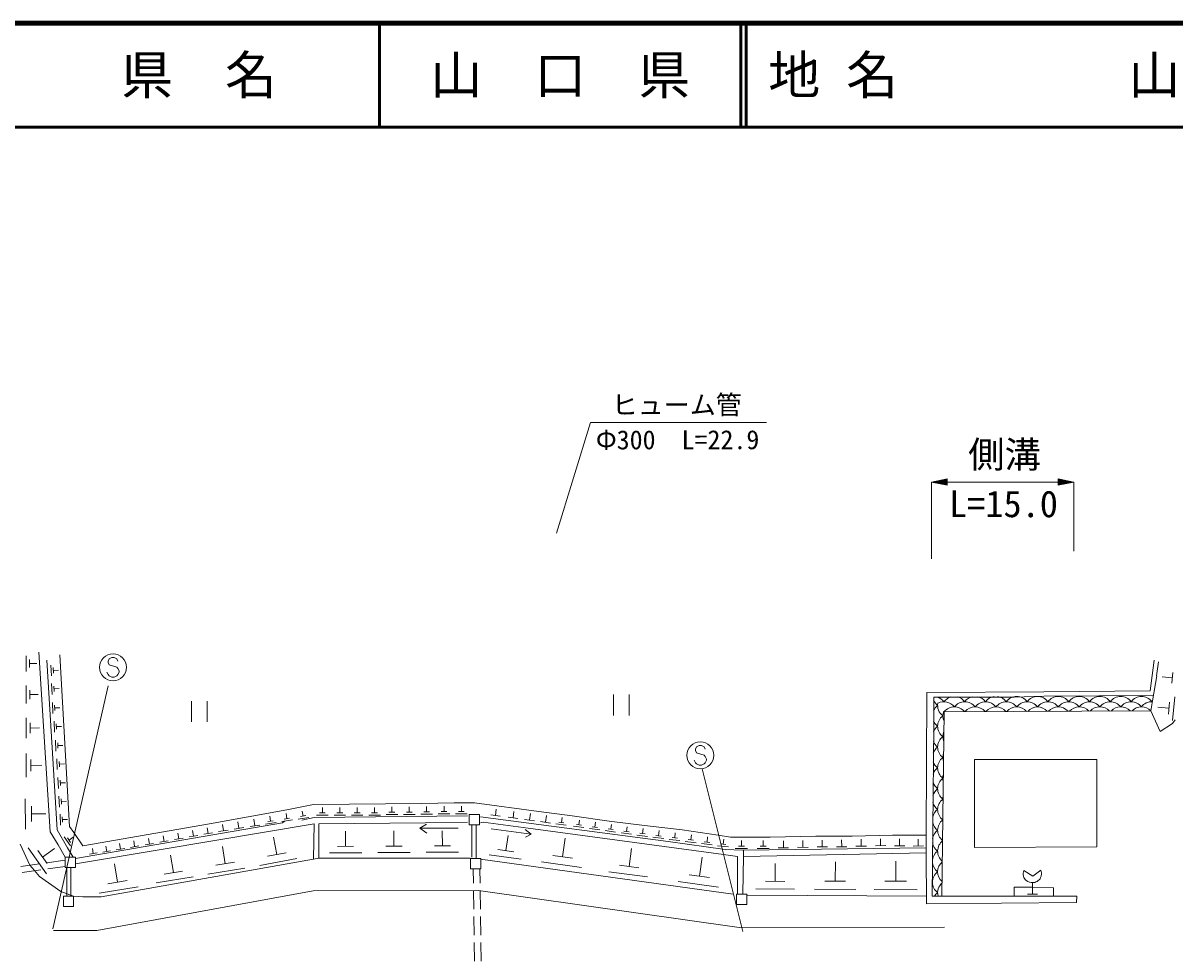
# Model space of a CAD drawing. Units: millimetres, scale not verified. Extents: x 40000 to 680000, y 20000 to 380000.
# Drawn here: x 298700 to 409501, y 290384 to 380000 of the extents above; entities that cross this region are included whole.
import ezdxf
from ezdxf.enums import TextEntityAlignment as Align

# ---------------------------------------------------------------- set-up
doc = ezdxf.new("R2010")
doc.units = ezdxf.units.MM
doc.header["$LTSCALE"] = 1000
for name, color, linetype, lineweight in [('M-BGD', 7, 'Continuous', 13), ('M-STR-HTXT', 7, 'Continuous', 13), ('M-STR-STRC', 7, 'Continuous', 13), ('M-STR-STRD', 7, 'Continuous', 13), ('M-TTL', 2, 'Continuous', 140), ('M-TTL-LINE', 7, 'Continuous', 50)]:
    doc.layers.add(name, color=color, linetype=linetype, lineweight=lineweight)
doc.layers.add('M-TTL-TXT', color=7, linetype='Continuous')
doc.styles.add('ＭＳ ゴシック', font='')
doc.styles.get('ＭＳ ゴシック').set_extended_font_data('MS Gothic')

msp = doc.modelspace()

# ---------------------------------------------------------------- linework, layer by layer
at = {"layer": 'M-BGD'}
for p, q in [((299007, 317648), (299004, 319165)), ((300212, 319504), (301313, 302232)), ((302244, 319250), (303175, 302740)), ((299309, 318028), (299308, 318786)), ((299309, 318407), (300016, 318409)), ((300974, 318742), (301990, 302401)), ((301424, 317219), (301385, 318265)), ((301624, 317488), (301604, 318012)), ((407117, 315768), (407485, 318742)), ((407739, 317218), (407908, 318573)), ((301614, 317750), (302102, 317769)), ((407742, 317236), (407345, 314811)), ((409235, 317029), (408272, 317117)), ((409283, 317546), (409188, 316513)), ((299005, 314553), (299001, 316283)), ((299350, 314987), (299348, 315852)), ((301490, 315443), (301451, 316490)), ((301690, 315713), (301670, 316236)), ((301680, 315974), (302169, 315993)), ((299349, 315419), (300156, 315421)), ((314914, 314795), (314914, 312795)), ((316414, 312795), (316414, 314795)), ((355509, 315424), (355509, 313424)), ((357009, 313424), (357009, 315424)), ((385641, 315609), (385556, 301893)), ((396901, 315694), (385641, 315609)), ((386318, 312392), (386292, 315186)), ((386292, 315186), (394023, 315186)), ((394023, 315186), (396901, 315271)), ((396901, 315694), (407117, 315768)), ((396901, 315271), (407431, 315338)), ((407345, 314811), (407177, 313857)), ((408974, 314684), (408868, 313537)), ((409485, 315216), (409275, 312921)), ((301559, 313612), (301520, 314659)), ((301758, 313882), (301739, 314405)), ((301749, 314143), (302237, 314162)), ((387301, 313775), (387080, 296051)), ((407177, 313857), (387301, 313775)), ((407177, 313857), (408077, 311884)), ((408921, 314111), (407850, 314208)), ((299001, 311238), (298997, 313179)), ((299388, 311724), (299386, 312695)), ((301720, 311816), (301681, 312863)), ((301920, 312086), (301900, 312609)), ((408077, 311884), (409263, 312646)), ((409263, 312646), (409517, 312985)), ((299387, 312209), (300293, 312212)), ((301910, 312347), (302399, 312366)), ((386153, 296047), (386318, 312392)), ((301859, 309992), (301820, 311038)), ((302058, 310261), (302039, 310784)), ((302049, 310523), (302537, 310541)), ((299008, 307473), (298993, 309752)), ((299460, 308046), (299453, 309185)), ((301996, 308203), (301957, 309250)), ((390213, 309175), (390213, 300708)), ((401981, 309175), (390213, 309175)), ((401981, 300793), (401981, 309175)), ((299456, 308615), (300520, 308623)), ((302195, 308472), (302176, 308996)), ((302186, 308734), (302674, 308753)), ((302096, 306397), (302057, 307443)), ((302296, 306666), (302276, 307190)), ((302286, 306928), (302775, 306947)), ((298935, 302476), (298915, 305406)), ((302196, 304611), (302157, 305657)), ((302396, 304880), (302376, 305404)), ((302386, 305142), (302874, 305161)), ((324088, 304349), (326628, 304857)), ((326628, 304857), (337042, 304941)), ((337042, 304941), (340175, 305026)), ((340175, 305026), (342122, 305026)), ((340863, 304184), (340861, 304703)), ((342122, 305026), (348303, 304179)), ((299516, 303213), (299506, 304677)), ((299511, 303945), (300878, 303955)), ((302296, 302869), (302257, 303916)), ((302496, 303139), (302476, 303662)), ((316637, 302994), (324088, 304349)), ((322501, 303247), (322428, 303728)), ((324069, 303493), (323996, 303974)), ((326183, 303611), (325152, 303455)), ((325894, 303779), (325379, 303701)), ((325636, 303740), (325563, 304221)), ((326713, 303587), (341445, 303756)), ((328053, 303819), (326940, 303815)), ((327774, 304041), (327217, 304039)), ((327496, 304040), (327494, 304559)), ((329729, 303830), (328616, 303827)), ((329450, 304052), (328894, 304050)), ((329172, 304051), (329170, 304571)), ((331399, 303836), (330286, 303832)), ((331120, 304057), (330563, 304056)), ((330841, 304057), (330839, 304576)), ((333068, 303838), (331955, 303834)), ((332789, 304059), (332233, 304057)), ((332511, 304058), (332509, 304578)), ((334736, 303883), (333623, 303879)), ((334457, 304104), (333900, 304103)), ((334179, 304103), (334177, 304623)), ((336405, 303900), (335292, 303896)), ((336126, 304122), (335570, 304120)), ((335848, 304121), (335846, 304640)), ((338075, 303917), (336962, 303914)), ((337796, 304139), (337239, 304137)), ((337517, 304138), (337515, 304658)), ((339751, 303949), (338638, 303946)), ((339472, 304171), (338916, 304169)), ((339194, 304170), (339192, 304689)), ((341421, 303963), (340308, 303959)), ((341142, 304185), (340585, 304183)), ((342715, 303671), (360749, 301301)), ((344596, 303741), (343686, 303867)), ((344141, 303804), (344224, 304411)), ((346286, 303507), (345376, 303633)), ((345831, 303570), (345915, 304177)), ((347411, 303351), (347500, 304002)), ((348303, 304179), (351520, 303756)), ((348946, 303138), (349036, 303789)), ((351520, 303756), (355076, 303248)), ((302486, 303400), (302974, 303419)), ((303175, 302740), (303599, 302147)), ((303736, 299648), (323665, 303079)), ((304445, 300877), (316637, 302994)), ((311981, 300539), (326713, 302994)), ((316509, 302067), (316426, 302614)), ((317967, 302324), (317875, 302926)), ((319942, 302632), (318998, 302489)), ((319470, 302561), (319375, 303190)), ((321481, 302872), (320537, 302729)), ((321009, 302800), (320913, 303430)), ((323048, 303118), (322017, 302962)), ((322759, 303286), (322244, 303208)), ((324616, 303365), (323585, 303209)), ((323665, 303079), (323834, 303248)), ((324327, 303532), (323811, 303454)), ((325527, 303333), (326713, 303587)), ((326713, 302994), (326628, 299607)), ((327136, 302994), (337381, 303079)), ((327136, 299692), (327136, 302994)), ((336869, 302582), (337512, 302948)), ((336869, 302582), (340551, 302568)), ((336869, 302582), (337526, 302112)), ((337381, 303079), (341445, 303163)), ((341868, 302825), (341868, 299777)), ((342291, 302825), (342291, 299692)), ((342715, 303079), (342969, 303163)), ((342969, 303163), (347287, 302571)), ((343736, 302497), (347590, 302007)), ((347899, 303283), (346923, 303419)), ((347287, 302571), (366083, 300031)), ((349435, 303070), (348458, 303206)), ((350952, 302860), (349960, 302998)), ((350731, 303093), (350235, 303162)), ((350483, 303127), (350547, 303590)), ((352638, 302626), (351646, 302764)), ((352418, 302859), (351922, 302928)), ((352170, 302894), (352234, 303357)), ((354168, 302414), (353176, 302552)), ((353947, 302647), (353451, 302716)), ((353699, 302682), (353763, 303145)), ((355473, 302436), (354978, 302504)), ((355076, 303248), (358463, 302825)), ((355225, 302470), (355289, 302933)), ((356753, 302258), (356817, 302721)), ((358278, 302057), (358334, 302544)), ((358463, 302825), (362103, 302401)), ((301313, 302232), (302075, 300962)), ((301990, 302401), (302968, 300695)), ((303250, 300864), (302641, 301750)), ((303275, 301207), (302970, 301650)), ((303123, 301429), (303536, 301714)), ((303599, 302147), (304445, 300877)), ((310850, 301052), (310761, 301598)), ((312265, 301306), (312176, 301852)), ((314089, 301626), (313270, 301494)), ((313679, 301560), (313591, 302106)), ((315504, 301880), (314684, 301748)), ((315094, 301814), (315005, 302360)), ((316919, 302130), (316098, 302005)), ((318418, 302392), (317515, 302255)), ((323114, 300049), (322797, 301707)), ((329719, 300832), (329710, 302282)), ((334380, 300858), (334371, 302308)), ((339041, 300884), (339031, 302334)), ((345151, 300423), (345353, 301859)), ((347590, 302007), (347010, 302435)), ((347590, 302007), (347043, 301707)), ((350601, 299818), (350853, 301602)), ((355694, 302203), (354702, 302340)), ((357222, 301991), (356230, 302129)), ((357001, 302224), (356505, 302293)), ((358775, 301788), (357732, 301909)), ((358538, 302027), (358017, 302087)), ((360328, 301584), (359285, 301705)), ((360092, 301823), (359570, 301884)), ((359831, 301853), (359887, 302340)), ((361882, 301381), (360839, 301502)), ((361645, 301620), (361124, 301680)), ((361384, 301650), (361440, 302137)), ((362103, 302401), (365575, 301893)), ((363198, 301416), (362677, 301477)), ((362938, 301447), (362994, 301933)), ((364491, 301243), (364547, 301730)), ((365575, 301893), (366760, 301724)), ((366044, 301040), (366100, 301527)), ((366760, 301724), (370570, 301724)), ((367798, 300861), (367800, 301404)), ((369891, 300848), (369893, 301392)), ((370570, 301724), (374973, 301809)), ((373707, 300733), (373710, 301398)), ((374973, 301809), (378444, 301809)), ((375576, 300773), (375579, 301438)), ((377449, 300788), (377437, 301452)), ((378444, 301809), (382339, 301893)), ((379317, 300839), (379305, 301504)), ((381186, 300891), (381180, 301555)), ((382339, 301893), (385556, 301893)), ((383016, 300873), (383011, 301537)), ((384812, 300861), (384807, 301525)), ((385556, 301893), (385556, 300200)), ((298434, 301047), (299365, 299015)), ((300961, 298193), (299178, 300691)), ((301015, 299174), (300124, 300423)), ((300569, 299798), (301734, 300631)), ((302075, 300962), (302752, 299777)), ((302968, 300695), (303515, 299786)), ((303736, 299145), (311981, 300539)), ((305455, 300130), (305375, 300624)), ((307116, 300399), (306375, 300279)), ((306746, 300339), (306665, 300833)), ((308480, 300619), (307661, 300486)), ((308070, 300553), (307982, 301099)), ((309845, 300865), (309026, 300732)), ((309435, 300798), (309346, 301344)), ((311259, 301118), (310440, 300986)), ((312674, 301372), (311855, 301240)), ((318148, 299157), (317877, 300823)), ((330496, 300837), (328942, 300828)), ((335157, 300862), (333603, 300854)), ((340598, 300271), (337490, 300254)), ((339817, 300888), (338264, 300879)), ((345920, 300314), (344382, 300532)), ((357005, 298889), (357239, 300637)), ((366252, 300539), (360749, 301301)), ((363435, 301177), (362392, 301298)), ((364988, 300974), (363945, 301095)), ((364752, 301213), (364230, 301273)), ((366542, 300771), (365499, 300891)), ((366305, 301009), (365784, 301070)), ((366252, 300539), (367945, 300454)), ((368379, 300625), (367214, 300631)), ((368089, 300859), (367506, 300862)), ((367945, 300454), (385556, 300675)), ((368009, 299863), (367996, 300455)), ((370472, 300612), (369307, 300618)), ((370182, 300847), (369599, 300850)), ((372337, 300690), (371340, 300696)), ((371839, 300693), (371841, 301358)), ((374206, 300731), (373209, 300736)), ((376074, 300771), (375078, 300776)), ((377947, 300797), (376950, 300779)), ((379816, 300848), (378819, 300831)), ((381685, 300895), (380688, 300887)), ((383515, 300877), (382518, 300869)), ((385311, 300865), (384314, 300857)), ((390213, 300708), (401981, 300793)), ((302746, 299486), (300977, 299236)), ((305825, 300190), (305084, 300070)), ((306223, 295967), (326628, 299607)), ((313161, 298307), (312890, 299973)), ((319041, 299301), (317255, 299012)), ((325026, 299676), (321472, 299000)), ((324003, 300218), (322225, 299880)), ((326628, 299607), (327136, 299692)), ((327136, 299692), (341699, 299692)), ((331276, 300219), (328169, 300202)), ((335937, 300245), (332830, 300228)), ((342715, 299607), (367014, 296221)), ((346602, 299589), (343525, 300026)), ((352405, 298782), (348581, 299324)), ((351557, 299682), (349645, 299953)), ((363757, 297966), (364013, 299782)), ((366083, 300031), (367437, 299853)), ((367437, 299853), (367437, 296305)), ((368009, 299863), (367945, 296305)), ((368009, 299863), (385556, 300200)), ((371043, 297461), (371050, 299190)), ((376825, 297486), (376833, 299344)), ((382639, 297484), (382647, 299406)), ((385556, 300200), (385615, 295292)), ((300284, 299138), (298501, 298887)), ((300399, 298567), (298616, 298315)), ((299365, 299015), (299789, 298507)), ((299789, 298507), (300297, 297914)), ((302746, 298898), (301092, 298664)), ((302901, 298796), (302901, 296035)), ((303286, 298796), (303286, 296035)), ((307789, 297385), (307505, 299137)), ((314054, 298451), (312268, 298162)), ((320049, 298731), (316477, 298154)), ((341995, 298658), (342015, 297295)), ((342638, 298658), (342658, 297295)), ((358775, 297887), (355031, 298393)), ((357941, 298763), (356069, 299016)), ((364730, 297828), (362784, 298104)), ((395823, 297970), (394980, 298522)), ((395823, 297970), (396596, 298529)), ((300297, 297914), (302329, 296475)), ((308728, 297536), (306850, 297233)), ((315062, 297881), (311490, 297304)), ((365592, 296912), (361701, 297464)), ((371969, 297456), (370116, 297466)), ((377821, 297481), (375830, 297491)), ((383668, 297479), (381609, 297489)), ((395804, 297334), (395804, 296220)), ((302329, 296475), (303567, 296035)), ((303567, 296035), (304445, 295967)), ((304445, 295967), (306223, 295967)), ((309788, 296937), (306033, 296330)), ((342025, 296595), (342052, 294795)), ((342668, 296595), (342695, 294795)), ((368369, 296136), (385605, 296052)), ((372892, 296710), (369186, 296729)), ((378812, 296680), (374831, 296700)), ((384693, 296650), (380576, 296671)), ((387080, 296051), (386153, 296047)), ((387080, 296051), (394023, 296051)), ((394023, 296051), (394026, 296898)), ((394023, 296051), (397748, 296051)), ((394026, 296898), (395801, 296898)), ((395804, 296220), (395325, 296220)), ((395801, 296898), (397810, 296837)), ((395804, 296220), (396292, 296220)), ((400047, 296040), (397748, 296051)), ((397810, 296837), (397812, 296051)), ((400034, 295439), (400047, 296040)), ((385615, 295292), (400034, 295439)), ((342062, 294095), (342088, 292295)), ((342705, 294095), (342731, 292295)), ((342098, 291595), (342125, 289796)), ((342742, 291595), (342768, 289796))]:
    msp.add_line(p, q, dxfattribs=at)
for points in [[(341604, 303885), (341604, 302895), (342594, 302895), (342594, 303885)], [(302746, 299786), (302746, 298796), (303736, 298796), (303736, 299786)], [(341748, 299648), (341748, 298658), (342738, 298658), (342738, 299648)], [(302577, 296035), (302577, 295045), (303567, 295045), (303567, 296035)], [(367322, 296230), (367322, 295240), (368312, 295240), (368312, 296230)]]:
    msp.add_lwpolyline(points, close=True, dxfattribs=at)
for centre, start, end in [((387424, 315376), 204.88194, 233.1301), ((386281, 313991), 36.8699, 73.34229), ((387281, 313491), 36.8699, 117.23435), ((388281, 313991), 105.0699, 143.1301), ((389281, 313491), 36.8699, 143.1301), ((388281, 313991), 36.8699, 75.75415), ((390281, 313991), 102.18608, 143.1301), ((391281, 313491), 36.8699, 143.1301), ((390281, 313991), 36.8699, 78.63797), ((392281, 313991), 98.33024, 143.1301), ((393281, 313491), 36.8699, 143.1301), ((392281, 313991), 36.8699, 82.49382), ((394281, 313991), 36.8699, 143.1301), ((395281, 313491), 36.8699, 143.1301), ((396281, 313991), 36.8699, 143.1301), ((395281, 314491), 36.8699, 37.83792), ((397281, 314491), 142.15132, 143.1301), ((397281, 313491), 36.8699, 143.1301), ((398281, 313991), 36.8699, 143.1301), ((397281, 314491), 36.8699, 38.67273), ((399281, 314491), 141.30681, 143.1301), ((399281, 313491), 36.8699, 143.1301), ((400281, 313991), 36.8699, 143.1301), ((399281, 314491), 36.8699, 39.51725), ((401281, 314491), 140.45205, 143.1301), ((401281, 313491), 36.8699, 143.1301), ((402281, 313991), 36.8699, 143.1301), ((401281, 314491), 36.8699, 40.372), ((403281, 314491), 139.58647, 143.1301), ((403281, 313491), 36.8699, 143.1301), ((404281, 313991), 36.8699, 143.1301), ((403281, 314491), 36.8699, 41.23758), ((405281, 314491), 138.70944, 143.1301), ((405281, 313491), 36.8699, 143.1301), ((406281, 313991), 36.8699, 143.1301), ((405281, 314491), 36.8699, 42.11461), ((407281, 314491), 137.82028, 143.1301), ((407281, 313491), 87.84706, 143.1301), ((408281, 313991), 138.7803, 143.1301), ((387424, 313376), 126.8699, 155.89494), ((387924, 314376), 168.7979, 233.1301), ((388424, 313376), 158.59987, 204.82561), ((388281, 312991), 39.32598, 141.14749), ((390281, 312991), 39.81569, 140.65778), ((392281, 312991), 40.30889, 140.16458), ((394281, 312991), 40.80569, 139.66778), ((396281, 312991), 41.3062, 139.16727), ((398281, 312991), 41.81055, 138.66292), ((400281, 312991), 42.31887, 138.1546), ((402281, 312991), 42.8313, 137.64217), ((404281, 312991), 43.34798, 137.12549), ((406281, 312991), 44.19454, 136.60442), ((387424, 313376), 203.26941, 233.1301), ((387924, 312376), 126.8699, 233.1301), ((387424, 311376), 126.8699, 157.61831), ((387924, 310376), 126.8699, 233.1301), ((388424, 311376), 156.53868, 202.03426), ((387424, 309376), 126.8699, 159.4811), ((387424, 311376), 201.54603, 233.1301), ((387924, 308376), 126.8699, 233.1301), ((388424, 309376), 159.70072, 198.87223), ((387424, 307376), 126.8699, 161.52647), ((387424, 309376), 199.68325, 233.1301), ((387424, 307376), 197.63787, 233.1301), ((387924, 306376), 126.8699, 233.1301), ((388424, 307376), 163.45447, 195.11848), ((387424, 305376), 126.8699, 163.82547), ((387424, 305376), 195.33887, 233.1301), ((387924, 304376), 126.8699, 232.98854), ((388424, 305376), 168.39616, 190.17678), ((387424, 303376), 126.8699, 166.51137), ((387424, 303376), 192.65298, 233.1301), ((387924, 302376), 127.01414, 231.5588), ((387424, 301376), 126.8699, 169.90113), ((387424, 299376), 126.8699, 175.47115), ((387424, 301376), 189.26321, 233.1301), ((387924, 300376), 128.47204, 230.10091), ((387424, 299376), 183.69319, 233.1301), ((387924, 298376), 129.96082, 228.61212), ((387424, 297376), 126.8699, 233.1301), ((386924, 298376), 232.47761, 233.1301), ((386924, 296376), 126.8699, 127.52969), ((387924, 296376), 131.48363, 195.14769), ((387424, 295376), 126.8699, 147.5025)]:
    msp.add_arc(centre, 1250, start, end, dxfattribs=at)
msp.add_open_spline([(394980, 298522), (394917, 298301), (394874, 298175), (394932, 297963), (394981, 297781), (395025, 297655), (395180, 297549), (395412, 297390), (395591, 297327), (395871, 297348), (396073, 297364), (396190, 297417), (396354, 297535), (396512, 297648), (396550, 297774), (396617, 297956), (396662, 298078), (396664, 298158), (396651, 298288), (396642, 298384), (396632, 298425), (396596, 298529)], degree=3, knots=[0, 0, 0, 0, 1, 1, 1, 2, 2, 2, 3, 3, 3, 4, 4, 4, 5, 5, 5, 6, 6, 6, 7, 7, 7, 7], dxfattribs=at)
at = {"layer": 'M-STR-HTXT'}
for p, q in [((350022, 330948), (353290, 341591)), ((370205, 341596), (353290, 341591)), ((386096, 335863), (387596, 336163)), ((386096, 335863), (386096, 328466)), ((386096, 335863), (387596, 335563)), ((386096, 335863), (387596, 335863)), ((387596, 335923), (386396, 335923)), ((387596, 335803), (386396, 335803)), ((386696, 335983), (387596, 335983)), ((386696, 335743), (387596, 335743)), ((387596, 336043), (386996, 336043)), ((387296, 336103), (387596, 336103)), ((387596, 335563), (387596, 336163)), ((398275, 335863), (387596, 335863)), ((399775, 335863), (398275, 336163)), ((398275, 336163), (398275, 335563)), ((398575, 336103), (398275, 336103)), ((398275, 336043), (398875, 336043)), ((399175, 335983), (398275, 335983)), ((398275, 335923), (399475, 335923)), ((399775, 335863), (398275, 335563)), ((399775, 335863), (398275, 335863)), ((398275, 335803), (399475, 335803)), ((399175, 335743), (398275, 335743)), ((399775, 335863), (399775, 329201)), ((387596, 335683), (386996, 335683)), ((387296, 335623), (387596, 335623)), ((398275, 335683), (398875, 335683)), ((398575, 335623), (398275, 335623))]:
    msp.add_line(p, q, dxfattribs=at)
at = {"layer": 'M-STR-STRC'}
for p, q in [((307000, 318874), (306882, 318638)), ((306882, 318638), (306882, 318519)), ((306882, 318519), (307000, 318283)), ((307237, 318992), (307000, 318874)), ((307000, 318283), (307709, 318047)), ((307473, 318992), (307237, 318992)), ((307709, 318874), (307473, 318992)), ((307828, 318638), (307709, 318874)), ((307709, 318047), (307828, 317929)), ((306882, 317338), (306764, 317574)), ((307000, 317219), (306882, 317338)), ((307237, 317101), (307000, 317219)), ((307473, 317101), (307237, 317101)), ((307709, 317219), (307473, 317101)), ((307828, 317338), (307709, 317219)), ((307828, 317929), (307946, 317692)), ((307946, 317574), (307828, 317338)), ((307946, 317692), (307946, 317574)), ((306883, 316259), (301559, 292908)), ((363492, 310408), (363373, 310172)), ((363728, 310526), (363492, 310408)), ((363964, 310526), (363728, 310526)), ((364201, 310408), (363964, 310526)), ((364319, 310172), (364201, 310408)), ((363373, 310172), (363373, 310053)), ((363373, 310053), (363492, 309817)), ((363492, 309817), (364201, 309581)), ((364201, 309581), (364319, 309463)), ((364319, 309463), (364437, 309226)), ((364437, 309226), (364437, 309108)), ((363373, 308872), (363255, 309108)), ((363492, 308753), (363373, 308872)), ((363728, 308635), (363492, 308753)), ((363964, 308635), (363728, 308635)), ((364201, 308753), (363964, 308635)), ((367939, 292641), (364032, 308294)), ((364319, 308872), (364201, 308753)), ((364437, 309108), (364319, 308872))]:
    msp.add_line(p, q, dxfattribs=at)
for centre in [(307355, 318047), (363846, 309581)]:
    msp.add_circle(centre, 1300, dxfattribs=at)
at = {"layer": 'M-STR-STRD'}
for p, q in [((326607, 296543), (305803, 292742)), ((342501, 296592), (326607, 296543)), ((367577, 293012), (342501, 296592)), ((305803, 292742), (301632, 292740)), ((387339, 293051), (367577, 293012))]:
    msp.add_line(p, q, dxfattribs=at)
at = {"layer": 'M-TTL'}
msp.add_line((680000, 380000), (40000, 380000), dxfattribs=at)
at = {"layer": 'M-TTL-LINE'}
for p, q in [((333000, 380000), (333000, 370000)), ((367750, 380000), (367750, 370000)), ((368250, 380000), (368250, 370000)), ((40000, 370000), (680000, 370000))]:
    msp.add_line(p, q, dxfattribs=at)

# ---------------------------------------------------------------- texts
at = {"layer": 'M-STR-HTXT', "style": 'ＭＳ ゴシック'}
for s, p in [('ヒューム管', (361579, 343284)), ('Φ300\u3000L=22.9', (361660, 339926))]:
    msp.add_text(s, height=1833, rotation=0.078, dxfattribs=at).set_placement(p, align=Align.MIDDLE_CENTER)
msp.add_text('側溝', height=2566, dxfattribs=at).set_placement((389609, 336462), align=Align.BOTTOM_LEFT)
msp.add_text('L=15.0', height=2566, rotation=359.903, dxfattribs=at).set_placement((387768, 331723), align=Align.BOTTOM_LEFT)
at = {"layer": 'M-TTL-TXT', "style": 'ＭＳ ゴシック'}
for s, p in [('県\u3000名', (315625, 375000)), ('山\u3000口\u3000県', (350375, 375000))]:
    msp.add_text(s, height=3666, dxfattribs=at).set_placement(p, align=Align.MIDDLE_CENTER)
for s, p in [('地 名', (370380, 375000)), ('山口市上小鯖', (405024, 375000))]:
    msp.add_text(s, height=3666, dxfattribs=at).set_placement(p, align=Align.MIDDLE_LEFT)

doc.saveas('drawing.dxf')
